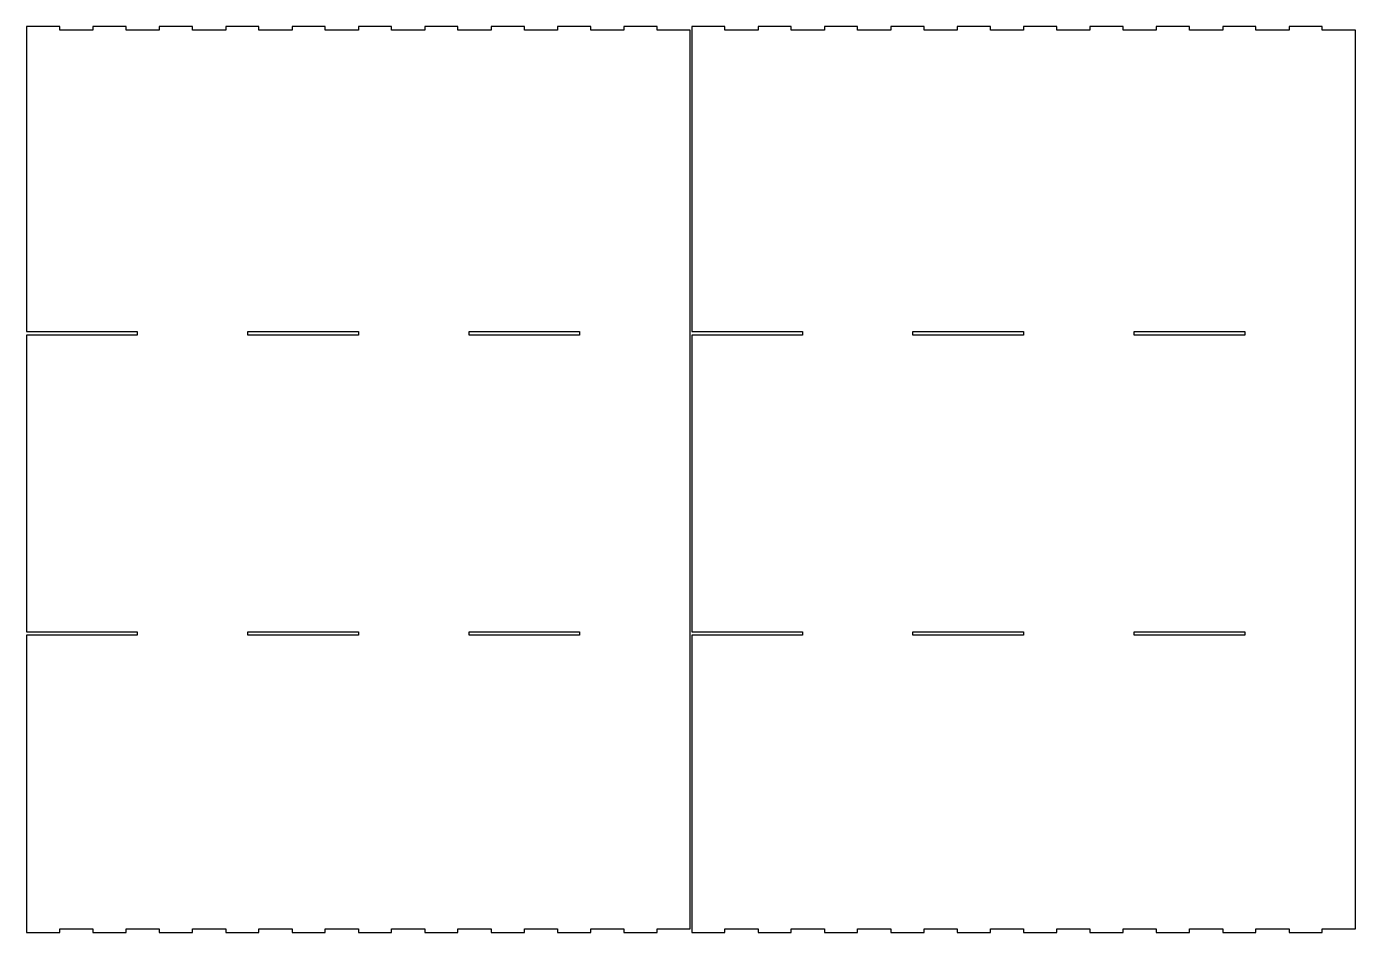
# Model space of a CAD drawing. Header units: metres. Extents: x 1 to 918, y 6 to 631.
import ezdxf

# ---------------------------------------------------------------- set-up
doc = ezdxf.new("R2010")
doc.units = ezdxf.units.M

msp = doc.modelspace()

# ---------------------------------------------------------------- linework, layer by layer
for p, q in [((23.9, 630.8), (1, 630.8)), ((1, 630.8), (1, 420.4)), ((23.9, 628.4), (23.9, 630.8)), ((46.8, 628.4), (23.9, 628.4)), ((69.7, 630.8), (46.8, 630.8)), ((46.8, 630.8), (46.8, 628.4)), ((69.7, 628.4), (69.7, 630.8)), ((92.6, 628.4), (69.7, 628.4)), ((115.5, 630.8), (92.6, 630.8)), ((92.6, 630.8), (92.6, 628.4)), ((115.5, 628.4), (115.5, 630.8)), ((138.4, 628.4), (115.5, 628.4)), ((161.3, 630.8), (138.4, 630.8)), ((138.4, 630.8), (138.4, 628.4)), ((161.3, 628.4), (161.3, 630.8)), ((184.2, 628.4), (161.3, 628.4)), ((207.1, 630.8), (184.2, 630.8)), ((184.2, 630.8), (184.2, 628.4)), ((207.1, 628.4), (207.1, 630.8)), ((230, 628.4), (207.1, 628.4)), ((252.9, 630.8), (230, 630.8)), ((230, 630.8), (230, 628.4)), ((252.9, 628.4), (252.9, 630.8)), ((275.8, 628.4), (252.9, 628.4)), ((298.7, 630.8), (275.8, 630.8)), ((275.8, 630.8), (275.8, 628.4)), ((298.7, 628.4), (298.7, 630.8)), ((321.6, 628.4), (298.7, 628.4)), ((344.5, 630.8), (321.6, 630.8)), ((321.6, 630.8), (321.6, 628.4)), ((344.5, 628.4), (344.5, 630.8)), ((367.4, 628.4), (344.5, 628.4)), ((390.3, 630.8), (367.4, 630.8)), ((367.4, 630.8), (367.4, 628.4)), ((390.3, 628.4), (390.3, 630.8)), ((413.2, 628.4), (390.3, 628.4)), ((436.1, 630.8), (413.2, 630.8)), ((413.2, 630.8), (413.2, 628.4)), ((436.1, 628.4), (436.1, 630.8)), ((459, 628.4), (436.1, 628.4)), ((459, 8.39999), (459, 628.4)), ((482.9, 630.8), (460, 630.8)), ((460, 630.8), (460, 420.4)), ((482.9, 628.4), (482.9, 630.8)), ((505.8, 628.4), (482.9, 628.4)), ((528.7, 630.8), (505.8, 630.8)), ((505.8, 630.8), (505.8, 628.4)), ((528.7, 628.4), (528.7, 630.8)), ((551.6, 628.4), (528.7, 628.4)), ((574.5, 630.8), (551.6, 630.8)), ((551.6, 630.8), (551.6, 628.4)), ((574.5, 628.4), (574.5, 630.8)), ((597.4, 628.4), (574.5, 628.4)), ((620.3, 630.8), (597.4, 630.8)), ((597.4, 630.8), (597.4, 628.4)), ((620.3, 628.4), (620.3, 630.8)), ((643.2, 628.4), (620.3, 628.4)), ((666.1, 630.8), (643.2, 630.8)), ((643.2, 630.8), (643.2, 628.4)), ((666.1, 628.4), (666.1, 630.8)), ((689, 628.4), (666.1, 628.4)), ((711.9, 630.8), (689, 630.8)), ((689, 630.8), (689, 628.4)), ((711.9, 628.4), (711.9, 630.8)), ((734.8, 628.4), (711.9, 628.4)), ((757.7, 630.8), (734.8, 630.8)), ((734.8, 630.8), (734.8, 628.4)), ((757.7, 628.4), (757.7, 630.8)), ((780.6, 628.4), (757.7, 628.4)), ((803.5, 630.8), (780.6, 630.8)), ((780.6, 630.8), (780.6, 628.4)), ((803.5, 628.4), (803.5, 630.8)), ((826.4, 628.4), (803.5, 628.4)), ((849.3, 630.8), (826.4, 630.8)), ((826.4, 630.8), (826.4, 628.4)), ((849.3, 628.4), (849.3, 630.8)), ((872.2, 628.4), (849.3, 628.4)), ((895.1, 630.8), (872.2, 630.8)), ((872.2, 630.8), (872.2, 628.4)), ((895.1, 628.4), (895.1, 630.8)), ((918, 628.4), (895.1, 628.4)), ((918, 8.39999), (918, 628.4)), ((1, 420.4), (77.3333, 420.4)), ((77.3333, 418), (1, 418)), ((1, 418), (1, 213.4)), ((77.3333, 420.4), (77.3333, 418)), ((153.667, 418), (153.667, 420.4)), ((153.667, 420.4), (230, 420.4)), ((230, 418), (153.667, 418)), ((230, 420.4), (230, 418)), ((306.333, 418), (306.333, 420.4)), ((306.333, 420.4), (382.667, 420.4)), ((382.667, 418), (306.333, 418)), ((382.667, 420.4), (382.667, 418)), ((460, 420.4), (536.333, 420.4)), ((536.333, 418), (460, 418)), ((460, 418), (460, 213.4)), ((536.333, 420.4), (536.333, 418)), ((612.667, 418), (612.667, 420.4)), ((612.667, 420.4), (689, 420.4)), ((689, 418), (612.667, 418)), ((689, 420.4), (689, 418)), ((765.333, 418), (765.333, 420.4)), ((765.333, 420.4), (841.667, 420.4)), ((841.667, 418), (765.333, 418)), ((841.667, 420.4), (841.667, 418)), ((1, 213.4), (77.3333, 213.4)), ((77.3333, 211), (1, 211)), ((1, 211), (1, 6)), ((77.3333, 213.4), (77.3333, 211)), ((153.667, 211), (153.667, 213.4)), ((153.667, 213.4), (230, 213.4)), ((230, 211), (153.667, 211)), ((230, 213.4), (230, 211)), ((306.333, 211), (306.333, 213.4)), ((306.333, 213.4), (382.667, 213.4)), ((382.667, 211), (306.333, 211)), ((382.667, 213.4), (382.667, 211)), ((460, 213.4), (536.333, 213.4)), ((536.333, 211), (460, 211)), ((460, 211), (460, 6)), ((536.333, 213.4), (536.333, 211)), ((612.667, 211), (612.667, 213.4)), ((612.667, 213.4), (689, 213.4)), ((689, 211), (612.667, 211)), ((689, 213.4), (689, 211)), ((765.333, 211), (765.333, 213.4)), ((765.333, 213.4), (841.667, 213.4)), ((841.667, 211), (765.333, 211)), ((841.667, 213.4), (841.667, 211)), ((1, 6), (23.9, 6)), ((23.9, 6), (23.9, 8.39999)), ((23.9, 8.39999), (46.8, 8.39999)), ((46.8, 8.39999), (46.8, 6)), ((46.8, 6), (69.7, 6)), ((69.7, 6), (69.7, 8.39999)), ((69.7, 8.39999), (92.6, 8.39999)), ((92.6, 8.39999), (92.6, 6)), ((92.6, 6), (115.5, 6)), ((115.5, 6), (115.5, 8.39999)), ((115.5, 8.39999), (138.4, 8.39999)), ((138.4, 8.39999), (138.4, 6)), ((138.4, 6), (161.3, 6)), ((161.3, 6), (161.3, 8.39999)), ((161.3, 8.39999), (184.2, 8.39999)), ((184.2, 8.39999), (184.2, 6)), ((184.2, 6), (207.1, 6)), ((207.1, 6), (207.1, 8.39999)), ((207.1, 8.39999), (230, 8.39999)), ((230, 8.39999), (230, 6)), ((230, 6), (252.9, 6)), ((252.9, 6), (252.9, 8.39999)), ((252.9, 8.39999), (275.8, 8.39999)), ((275.8, 8.39999), (275.8, 6)), ((275.8, 6), (298.7, 6)), ((298.7, 6), (298.7, 8.39999)), ((298.7, 8.39999), (321.6, 8.39999)), ((321.6, 8.39999), (321.6, 6)), ((321.6, 6), (344.5, 6)), ((344.5, 6), (344.5, 8.39999)), ((344.5, 8.39999), (367.4, 8.39999)), ((367.4, 8.39999), (367.4, 6)), ((367.4, 6), (390.3, 6)), ((390.3, 6), (390.3, 8.39999)), ((390.3, 8.39999), (413.2, 8.39999)), ((413.2, 8.39999), (413.2, 6)), ((413.2, 6), (436.1, 6)), ((436.1, 6), (436.1, 8.39999)), ((436.1, 8.39999), (459, 8.39999)), ((460, 6), (482.9, 6)), ((482.9, 8.39999), (505.8, 8.39999)), ((482.9, 6), (482.9, 8.39999)), ((505.8, 8.39999), (505.8, 6)), ((505.8, 6), (528.7, 6)), ((528.7, 6), (528.7, 8.39999)), ((528.7, 8.39999), (551.6, 8.39999)), ((551.6, 8.39999), (551.6, 6)), ((551.6, 6), (574.5, 6)), ((574.5, 6), (574.5, 8.39999)), ((574.5, 8.39999), (597.4, 8.39999)), ((597.4, 8.39999), (597.4, 6)), ((597.4, 6), (620.3, 6)), ((620.3, 6), (620.3, 8.39999)), ((620.3, 8.39999), (643.2, 8.39999)), ((643.2, 8.39999), (643.2, 6)), ((643.2, 6), (666.1, 6)), ((666.1, 6), (666.1, 8.39999)), ((666.1, 8.39999), (689, 8.39999)), ((689, 8.39999), (689, 6)), ((689, 6), (711.9, 6)), ((711.9, 6), (711.9, 8.39999)), ((711.9, 8.39999), (734.8, 8.39999)), ((734.8, 8.39999), (734.8, 6)), ((734.8, 6), (757.7, 6)), ((757.7, 6), (757.7, 8.39999)), ((757.7, 8.39999), (780.6, 8.39999)), ((780.6, 8.39999), (780.6, 6)), ((780.6, 6), (803.5, 6)), ((803.5, 6), (803.5, 8.39999)), ((803.5, 8.39999), (826.4, 8.39999)), ((826.4, 8.39999), (826.4, 6)), ((826.4, 6), (849.3, 6)), ((849.3, 6), (849.3, 8.39999)), ((849.3, 8.39999), (872.2, 8.39999)), ((872.2, 8.39999), (872.2, 6)), ((872.2, 6), (895.1, 6)), ((895.1, 6), (895.1, 8.39999)), ((895.1, 8.39999), (918, 8.39999))]:
    msp.add_line(p, q)

doc.saveas('drawing.dxf')
